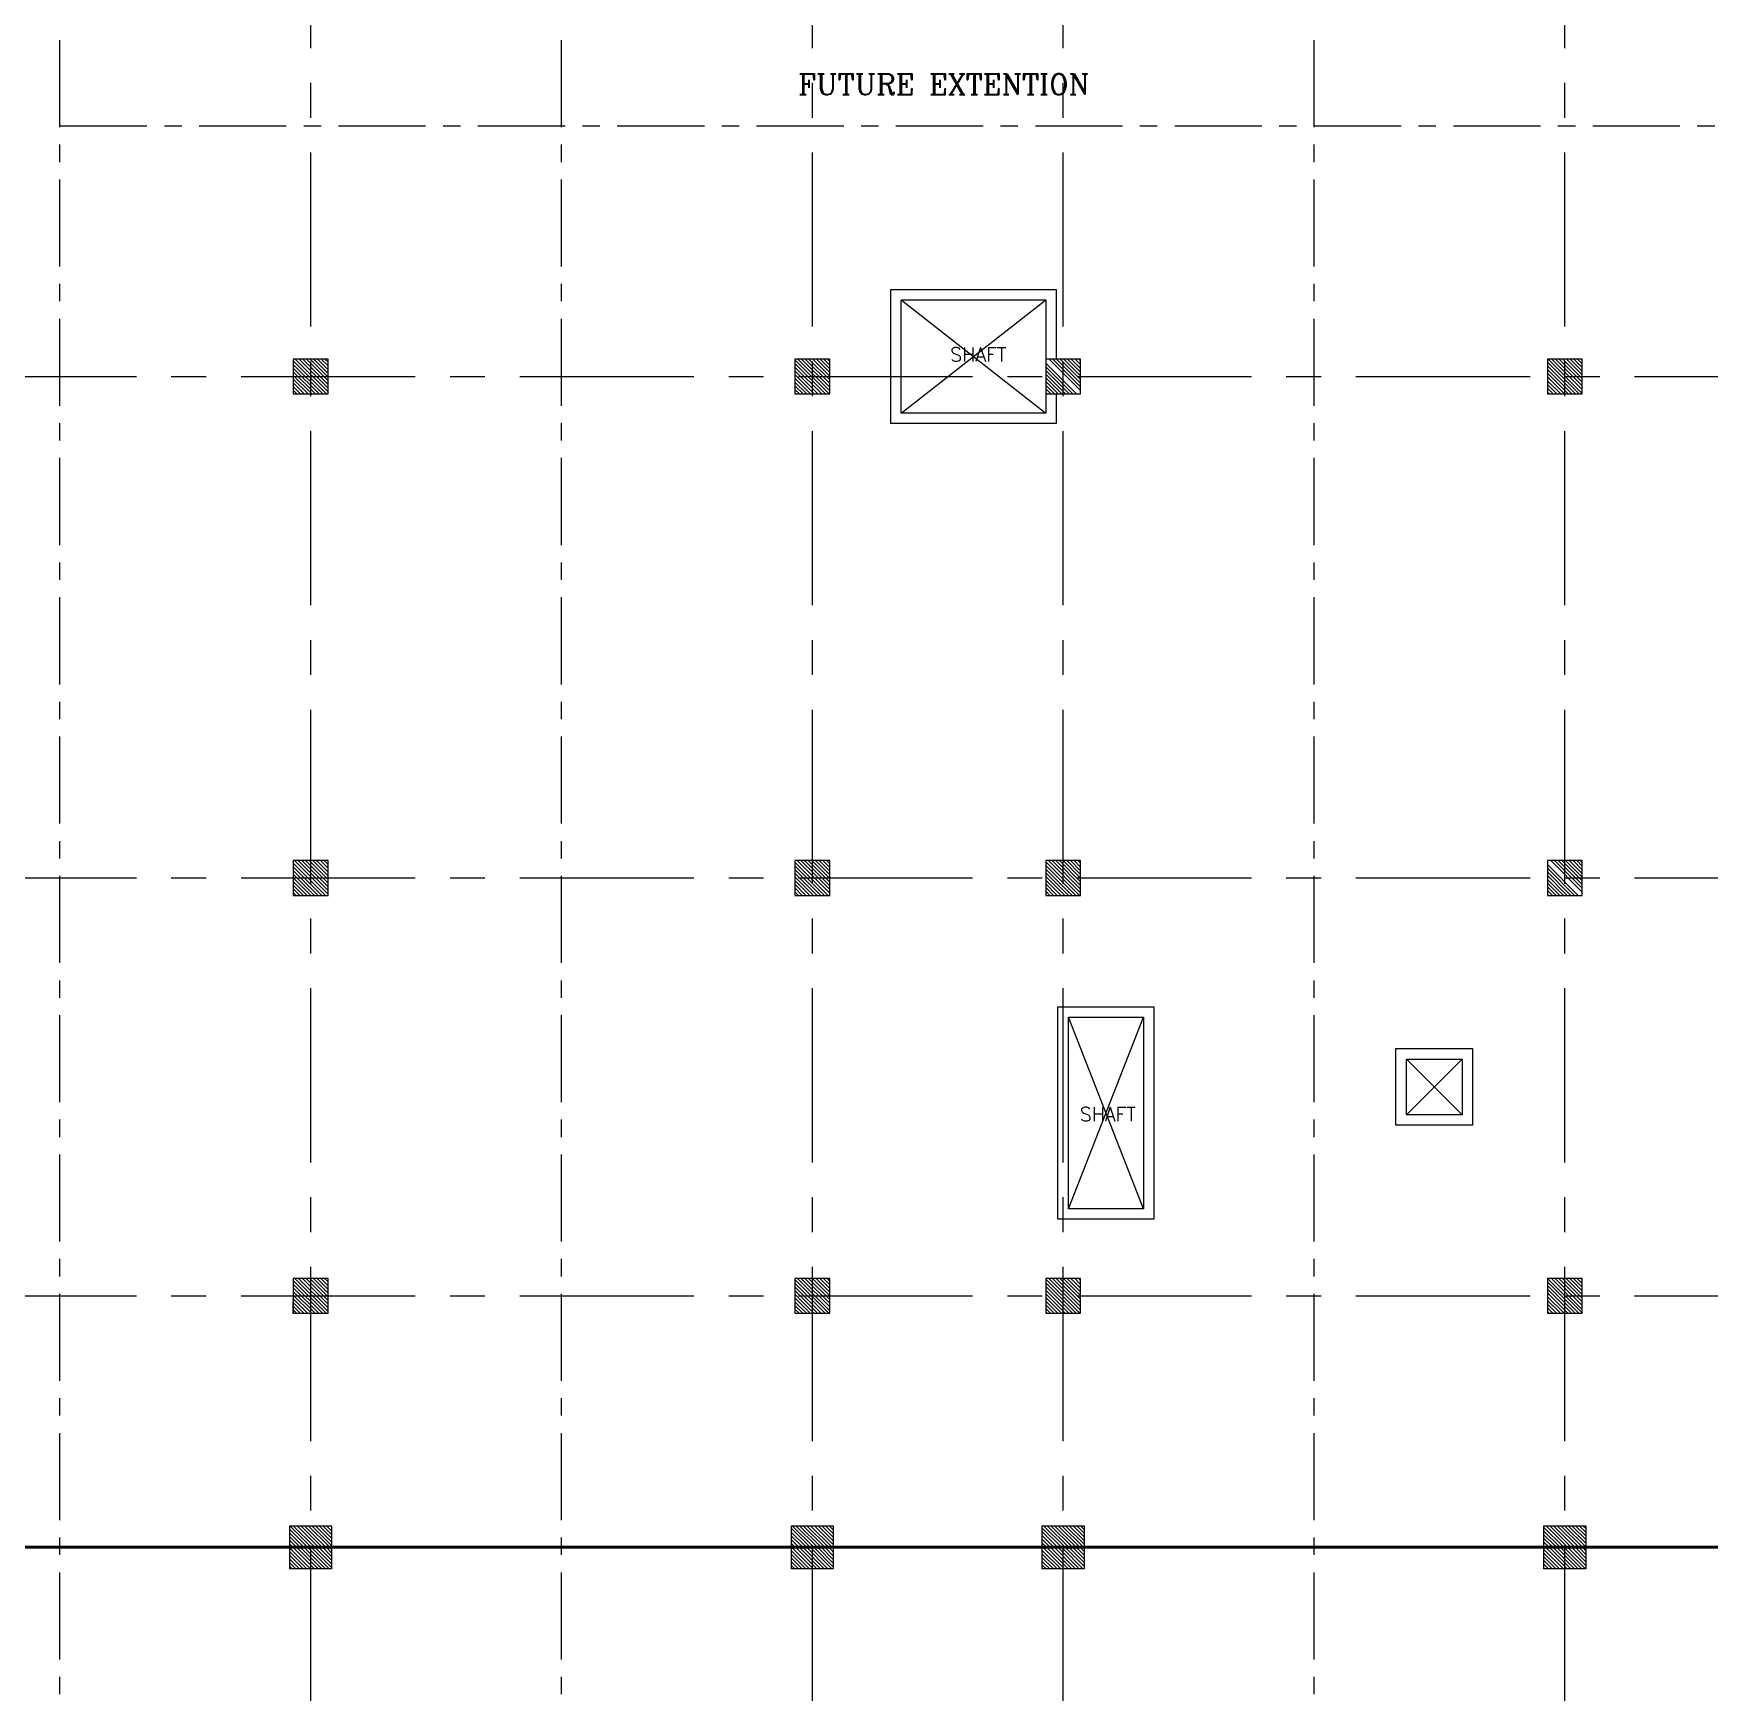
# Model space of a CAD drawing. Extents: x 88808.2 to 88899.2, y 39921.6 to 40001.1.
# Drawn here: x 88821.95 to 88846.01, y 39954 to 39977.82 of the extents above; entities that cross this region are included whole.
import ezdxf
from ezdxf.enums import TextEntityAlignment as Align

# ---------------------------------------------------------------- set-up
doc = ezdxf.new("R2010")
doc.units = 0
doc.header["$MEASUREMENT"] = 0
doc.linetypes.add('CENTER', pattern=[2, 1.25, -0.25, 0.25, -0.25])
doc.linetypes.add('CENTERX2', pattern=[4, 2.5, -0.5, 0.5, -0.5])
doc.layers.get('0').update_dxf_attribs({"linetype": 'CONTINUOUS'})
for name, color, linetype in [('AXES', 11, 'CENTERX2'), ('AXES1', 11, 'CENTER'), ('COL', 2, 'CONTINUOUS'), ('EJ', 9, 'CONTINUOUS'), ('HAT', 8, 'CONTINUOUS'), ('RM-NO', 2, 'CONTINUOUS'), ('ROOF', 7, 'CONTINUOUS'), ('SHAFT', 4, 'CONTINUOUS'), ('SHAFTS', 3, 'CONTINUOUS'), ('WALL', 2, 'CONTINUOUS')]:
    doc.layers.add(name, color=color, linetype=linetype)
doc.styles.add('ROMANC', font='romanc', dxfattribs={"height": 0.1})
doc.styles.add('ROMANS', font='ROMANS.shx', dxfattribs={"width": 0.6})

# ---------------------------------------------------------------- blocks, each defined once
blk = doc.blocks.new('C5')
at = {"layer": 'HAT', "linetype": 'ByBlock'}
h = blk.add_hatch(dxfattribs=at)
h.set_pattern_fill('ANSI31', color=256, scale=300, style=0)
h.set_pattern_definition([(45, (-223356.182, -51411.005), (-26.516504, 26.516504), [])])
h.paths.add_polyline_path([(300, 300), (0, 300), (0, 0), (300, 0)])
h.paths.add_polyline_path([(600, 300), (300, 300), (300, 0), (600, 0)])
at = {"layer": 'COL'}
blk.add_lwpolyline([(600, 300), (0, 300), (0, 0), (600, 0)], close=True, dxfattribs=at)
blk = doc.blocks.new('COL50')
at = {"layer": 'COL'}
blk.add_lwpolyline([(-250, 250), (-250, -250), (250, -250), (250, 250)], close=True, dxfattribs=at)
blk = doc.blocks.new('*X142')
at = {"color": 0}
for p, q in [((245929, 149515), (246404, 149990)), ((245929, 149568), (246351, 149990)), ((245929, 149621), (246298, 149990)), ((245929, 149674), (246245, 149990)), ((245929, 149727), (246192, 149990)), ((245929, 149780), (246139, 149990)), ((245929, 149833), (246086, 149990)), ((245929, 149886), (246033, 149990)), ((245929, 149939), (245979, 149990)), ((245957, 149490), (246429, 149962)), ((246010, 149490), (246429, 149908)), ((246063, 149490), (246429, 149855)), ((246116, 149490), (246429, 149802)), ((246169, 149490), (246429, 149749)), ((246222, 149490), (246429, 149696)), ((246275, 149490), (246429, 149643)), ((246328, 149490), (246429, 149590)), ((246381, 149490), (246429, 149537))]:
    blk.add_line(p, q, dxfattribs=at)
blk = doc.blocks.new('*X113')
at = {"color": 0}
for p, q in [((238729, 149527), (239191, 149990)), ((238729, 149580), (239138, 149990)), ((238729, 149633), (239085, 149990)), ((238729, 149686), (239032, 149990)), ((238729, 149739), (238979, 149990)), ((238729, 149792), (238926, 149990)), ((238729, 149845), (238873, 149990)), ((238729, 149898), (238820, 149990)), ((238729, 149951), (238767, 149990)), ((238744, 149490), (239229, 149974)), ((238797, 149490), (239229, 149921)), ((238850, 149490), (239229, 149868)), ((238903, 149490), (239229, 149815)), ((238956, 149490), (239229, 149762)), ((239009, 149490), (239229, 149709)), ((239062, 149490), (239229, 149656)), ((239116, 149490), (239229, 149603)), ((239169, 149490), (239229, 149550)), ((239222, 149490), (239229, 149497))]:
    blk.add_line(p, q, dxfattribs=at)
blk = doc.blocks.new('*X114')
at = {"color": 0}
for p, q in [((235129, 149533), (235585, 149990)), ((235129, 149586), (235532, 149990)), ((235129, 149639), (235479, 149990)), ((235129, 149692), (235426, 149990)), ((235129, 149745), (235373, 149990)), ((235129, 149798), (235320, 149990)), ((235129, 149851), (235267, 149990)), ((235129, 149905), (235214, 149990)), ((235129, 149958), (235161, 149990)), ((235138, 149490), (235629, 149980)), ((235191, 149490), (235629, 149927)), ((235244, 149490), (235629, 149874)), ((235297, 149490), (235629, 149821)), ((235350, 149490), (235629, 149768)), ((235403, 149490), (235629, 149715)), ((235456, 149490), (235629, 149662)), ((235509, 149490), (235629, 149609)), ((235562, 149490), (235629, 149556)), ((235615, 149490), (235629, 149503))]:
    blk.add_line(p, q, dxfattribs=at)
blk = doc.blocks.new('*X117')
at = {"color": 0}
for p, q in [((227926, 149490), (228426, 149990)), ((227929, 149546), (228373, 149990)), ((227929, 149599), (228319, 149990)), ((227929, 149652), (228266, 149990)), ((227929, 149705), (228213, 149990)), ((227929, 149758), (228160, 149990)), ((227929, 149811), (228107, 149990)), ((227929, 149864), (228054, 149990)), ((227929, 149917), (228001, 149990)), ((227929, 149970), (227948, 149990)), ((227979, 149490), (228429, 149940)), ((228032, 149490), (228429, 149887)), ((228085, 149490), (228429, 149834)), ((228138, 149490), (228429, 149781)), ((228191, 149490), (228429, 149728)), ((228244, 149490), (228429, 149675)), ((228297, 149490), (228429, 149622)), ((228350, 149490), (228429, 149568)), ((228403, 149490), (228429, 149515))]:
    blk.add_line(p, q, dxfattribs=at)
blk = doc.blocks.new('*X118')
at = {"color": 0}
for p, q in [((227929, 155538), (228380, 155990)), ((227929, 155592), (228327, 155990)), ((227929, 155645), (228274, 155990)), ((227929, 155698), (228221, 155990)), ((227929, 155751), (228168, 155990)), ((227929, 155804), (228115, 155990)), ((227929, 155857), (228062, 155990)), ((227929, 155910), (228009, 155990)), ((227929, 155963), (227956, 155990)), ((227986, 155490), (228429, 155932)), ((228039, 155490), (228429, 155879)), ((228092, 155490), (228429, 155826)), ((228145, 155490), (228429, 155773)), ((228198, 155490), (228429, 155720)), ((228251, 155490), (228429, 155667)), ((228304, 155490), (228429, 155614)), ((228357, 155490), (228429, 155561)), ((228410, 155490), (228429, 155508))]:
    blk.add_line(p, q, dxfattribs=at)
blk = doc.blocks.new('*X111')
at = {"color": 0}
for p, q in [((235129, 155526), (235592, 155990)), ((235129, 155579), (235539, 155990)), ((235129, 155632), (235486, 155990)), ((235129, 155685), (235433, 155990)), ((235129, 155738), (235380, 155990)), ((235129, 155791), (235327, 155990)), ((235129, 155844), (235274, 155990)), ((235129, 155897), (235221, 155990)), ((235129, 155950), (235168, 155990)), ((235145, 155490), (235629, 155973)), ((235198, 155490), (235629, 155920)), ((235251, 155490), (235629, 155867)), ((235304, 155490), (235629, 155814)), ((235357, 155490), (235629, 155761)), ((235410, 155490), (235629, 155708)), ((235464, 155490), (235629, 155655)), ((235517, 155490), (235629, 155602)), ((235570, 155490), (235629, 155549)), ((235623, 155490), (235629, 155496))]:
    blk.add_line(p, q, dxfattribs=at)
blk = doc.blocks.new('*X112')
at = {"color": 0}
for p, q in [((238729, 155520), (239199, 155990)), ((238729, 155573), (239145, 155990)), ((238729, 155626), (239092, 155990)), ((238729, 155679), (239039, 155990)), ((238729, 155732), (238986, 155990)), ((238729, 155785), (238933, 155990)), ((238729, 155838), (238880, 155990)), ((238729, 155891), (238827, 155990)), ((238729, 155944), (238774, 155990)), ((238752, 155490), (239229, 155967)), ((238805, 155490), (239229, 155914)), ((238858, 155490), (239229, 155861)), ((238911, 155490), (239229, 155808)), ((238964, 155490), (239229, 155755)), ((239017, 155490), (239229, 155702)), ((239070, 155490), (239229, 155649)), ((239123, 155490), (239229, 155596)), ((239176, 155490), (239229, 155542))]:
    blk.add_line(p, q, dxfattribs=at)
blk = doc.blocks.new('*X140')
at = {"color": 0}
for p, q in [((245929, 155507), (246411, 155990)), ((245929, 155560), (246358, 155990)), ((245929, 155613), (246305, 155990)), ((245929, 155666), (246252, 155990)), ((245929, 155719), (246199, 155990)), ((245929, 155772), (246146, 155990)), ((245929, 155825), (246093, 155990)), ((245929, 155879), (246040, 155990)), ((245929, 155932), (245987, 155990)), ((245964, 155490), (246429, 155954)), ((246017, 155490), (246429, 155901)), ((246070, 155490), (246429, 155848)), ((246123, 155490), (246429, 155795)), ((246176, 155490), (246429, 155742)), ((246229, 155490), (246429, 155689)), ((246282, 155490), (246429, 155636)), ((246335, 155490), (246429, 155583)), ((246388, 155490), (246429, 155530))]:
    blk.add_line(p, q, dxfattribs=at)
blk = doc.blocks.new('*X136')
at = {"color": 0}
for p, q in [((245929, 162720), (246399, 163190)), ((245929, 162773), (246345, 163190)), ((245929, 162826), (246292, 163190)), ((245929, 162879), (246239, 163190)), ((245929, 162932), (246186, 163190)), ((245929, 162985), (246133, 163190)), ((245929, 163038), (246080, 163190)), ((245929, 163091), (246027, 163190)), ((245929, 163144), (245974, 163190)), ((245952, 162690), (246429, 163167)), ((246005, 162690), (246429, 163114)), ((246058, 162690), (246429, 163061)), ((246111, 162690), (246429, 163008)), ((246164, 162690), (246429, 162955)), ((246217, 162690), (246429, 162902)), ((246270, 162690), (246429, 162849)), ((246323, 162690), (246429, 162796)), ((246376, 162690), (246429, 162742))]:
    blk.add_line(p, q, dxfattribs=at)
blk = doc.blocks.new('*X135')
at = {"color": 0}
for p, q in [((238729, 162732), (239186, 163190)), ((238729, 162785), (239133, 163190)), ((238729, 162838), (239080, 163190)), ((238729, 162891), (239027, 163190)), ((238729, 162944), (238974, 163190)), ((238729, 162997), (238921, 163190)), ((238729, 163050), (238868, 163190)), ((238729, 163103), (238815, 163190)), ((238729, 163157), (238762, 163190)), ((238739, 162690), (239229, 163179)), ((238792, 162690), (239229, 163126)), ((238845, 162690), (239229, 163073)), ((238898, 162690), (239229, 163020)), ((238951, 162690), (239229, 162967)), ((239004, 162690), (239229, 162914)), ((239057, 162690), (239229, 162861)), ((239110, 162690), (239229, 162808)), ((239163, 162690), (239229, 162755)), ((239216, 162690), (239229, 162702))]:
    blk.add_line(p, q, dxfattribs=at)
blk = doc.blocks.new('*X134')
at = {"color": 0}
for p, q in [((235129, 162738), (235580, 163190)), ((235129, 162792), (235527, 163190)), ((235129, 162845), (235474, 163190)), ((235129, 162898), (235421, 163190)), ((235129, 162951), (235368, 163190)), ((235129, 163004), (235315, 163190)), ((235129, 163057), (235262, 163190)), ((235129, 163110), (235209, 163190)), ((235129, 163163), (235156, 163190)), ((235186, 162690), (235629, 163132)), ((235239, 162690), (235629, 163079)), ((235292, 162690), (235629, 163026)), ((235345, 162690), (235629, 162973)), ((235398, 162690), (235629, 162920)), ((235451, 162690), (235629, 162867)), ((235504, 162690), (235629, 162814)), ((235557, 162690), (235629, 162761)), ((235610, 162690), (235629, 162708))]:
    blk.add_line(p, q, dxfattribs=at)
blk = doc.blocks.new('*X133')
at = {"color": 0}
for p, q in [((227929, 162698), (228420, 163190)), ((227929, 162751), (228367, 163190)), ((227929, 162804), (228314, 163190)), ((227929, 162857), (228261, 163190)), ((227929, 162910), (228208, 163190)), ((227929, 162963), (228155, 163190)), ((227929, 163016), (228102, 163190)), ((227929, 163069), (228049, 163190)), ((227929, 163122), (227996, 163190)), ((227929, 163175), (227943, 163190)), ((227973, 162690), (228429, 163145)), ((228026, 162690), (228429, 163092)), ((228079, 162690), (228429, 163039)), ((228132, 162690), (228429, 162986)), ((228185, 162690), (228429, 162933)), ((228239, 162690), (228429, 162880)), ((228292, 162690), (228429, 162827)), ((228345, 162690), (228429, 162774)), ((228398, 162690), (228429, 162721))]:
    blk.add_line(p, q, dxfattribs=at)

msp = doc.modelspace()

# ---------------------------------------------------------------- linework, layer by layer
at = {"layer": 'AXES'}
for p, q in [((88825.9303, 39921.6153), (88825.9303, 40000.4279)), ((88833.1303, 39921.6153), (88833.1303, 40000.4279)), ((88836.7303, 39921.6153), (88836.7303, 40000.4279)), ((88843.9303, 39921.6153), (88843.9303, 40000.4279)), ((88808.9303, 39972.8996), (88876.9703, 39972.8996)), ((88808.9303, 39965.6996), (88876.9703, 39965.6996)), ((88808.9303, 39959.6996), (88876.9703, 39959.6996)), ((88809.2803, 39956.0996), (88876.9703, 39956.0996)), ((88809.2803, 39956.0796), (88876.9703, 39956.0796))]:
    msp.add_line(p, q, dxfattribs=at)
at = {"layer": 'AXES1'}
for p, q in [((88822.3303, 39928.4796), (88822.3303, 39987.2996)), ((88829.5303, 39928.4796), (88829.5303, 39987.2996)), ((88840.3303, 39928.4796), (88840.3303, 39987.2996)), ((88822.3303, 39976.4996), (88876.9703, 39976.4996))]:
    msp.add_line(p, q, dxfattribs=at)
at = {"layer": 'EJ', "color": 8}
for p, q in [((88818.4803, 39956.0996), (88893.7957, 39956.0996)), ((88818.4803, 39956.0796), (88893.7957, 39956.0796))]:
    msp.add_line(p, q, dxfattribs=at)
at = {"layer": 'ROOF'}
for p, q in [((88851.1303, 39956.0996), (88818.4803, 39956.0996)), ((88851.1303, 39956.0796), (88818.4803, 39956.0796))]:
    msp.add_line(p, q, dxfattribs=at)
at = {"layer": 'SHAFTS', "color": 97, "linetype": 'Continuous'}
for p, q in [((88834.4053, 39972.3746), (88836.4803, 39973.9996)), ((88834.4053, 39973.9996), (88836.4803, 39972.3746)), ((88834.4053, 39972.3746), (88836.4803, 39973.9996)), ((88837.8803, 39960.9496), (88836.8053, 39963.6996)), ((88836.8053, 39960.9496), (88837.8803, 39963.6996)), ((88842.4553, 39963.0996), (88841.6553, 39962.2996)), ((88841.6553, 39963.0996), (88842.4553, 39962.2996))]:
    msp.add_line(p, q, dxfattribs=at)
at = {"layer": 'SHAFTS'}
msp.add_line((88834.4053, 39973.9996), (88836.4803, 39972.3746), dxfattribs=at)
at = {"layer": 'SHAFTS', "linetype": 'Continuous'}
for p, q in [((88837.8803, 39960.9496), (88836.8053, 39963.6996)), ((88836.8053, 39960.9496), (88837.8803, 39963.6996))]:
    msp.add_line(p, q, dxfattribs=at)
at = {"layer": 'SHAFTS', "color": 7}
msp.add_lwpolyline([(88836.6303, 39972.6496), (88836.6303, 39972.2246), (88834.2553, 39972.2246), (88834.2553, 39974.1496), (88836.6303, 39974.1496), (88836.6303, 39973.1496)], dxfattribs=at)
for points in [[(88834.4053, 39973.9996), (88836.4803, 39973.9996), (88836.4803, 39972.3746), (88834.4053, 39972.3746)], [(88836.6553, 39963.8496), (88838.0303, 39963.8496), (88838.0303, 39960.7996), (88836.6553, 39960.7996)], [(88836.8053, 39963.6996), (88837.8803, 39963.6996), (88837.8803, 39960.9496), (88836.8053, 39960.9496)], [(88841.5053, 39963.2496), (88842.6053, 39963.2496), (88842.6053, 39962.1496), (88841.5053, 39962.1496)], [(88841.6553, 39963.0996), (88842.4553, 39963.0996), (88842.4553, 39962.2996), (88841.6553, 39962.2996)]]:
    msp.add_lwpolyline(points, close=True, dxfattribs=at)
at = {"layer": 'WALL'}
for p, q in [((88825.6803, 39959.6496), (88825.6803, 39959.6596)), ((88825.6803, 39959.4486), (88825.6803, 39959.6136))]:
    msp.add_line(p, q, dxfattribs=at)

# ---------------------------------------------------------------- block references
at = {"layer": 'COL', "xscale": 0.001, "yscale": 0.001, "zscale": 0.001}
for p in [(88825.9303, 39972.8996), (88833.1303, 39972.8996), (88836.7303, 39972.8996), (88843.9303, 39972.8996), (88825.9303, 39965.6996), (88833.1303, 39965.6996), (88836.7303, 39965.6996), (88843.9303, 39965.6996), (88825.9303, 39959.6996), (88833.1303, 39959.6996), (88836.7303, 39959.6996), (88843.9303, 39959.6996)]:
    msp.add_blockref('COL50', p, dxfattribs=at)
at = {"layer": 'COL', "linetype": 'ByBlock', "xscale": -0.001, "yscale": 0.001, "zscale": 0.001}
for p in [(88826.2303, 39956.0996), (88833.4303, 39956.0996), (88837.0303, 39956.0996), (88844.2303, 39956.0996), (88826.2303, 39955.7796), (88833.4303, 39955.7796), (88837.0303, 39955.7796), (88844.2303, 39955.7796)]:
    msp.add_blockref('C5', p, dxfattribs=at)
at = {"layer": 'HAT', "xscale": -0.001, "yscale": 0.001, "zscale": 0.001}
for name in ['*X136', '*X135', '*X134', '*X133', '*X140', '*X112', '*X111', '*X118', '*X142', '*X113', '*X114', '*X117']:
    msp.add_blockref(name, (89072.1088, 39809.9598), dxfattribs=at)

# ---------------------------------------------------------------- texts
at = {"layer": 'RM-NO', "color": 2, "style": 'ROMANC'}
msp.add_text('FUTURE EXTENTION', height=0.3, dxfattribs=at).set_placement((88835.0161, 39977.0964), align=Align.MIDDLE)
at = {"layer": 'SHAFT', "style": 'ROMANS'}
for p in [(88835.5104, 39973.215), (88837.3702, 39962.3068)]:
    msp.add_text('SHAFT', height=0.2, dxfattribs=at).set_placement(p, align=Align.MIDDLE)

doc.saveas('drawing.dxf')
